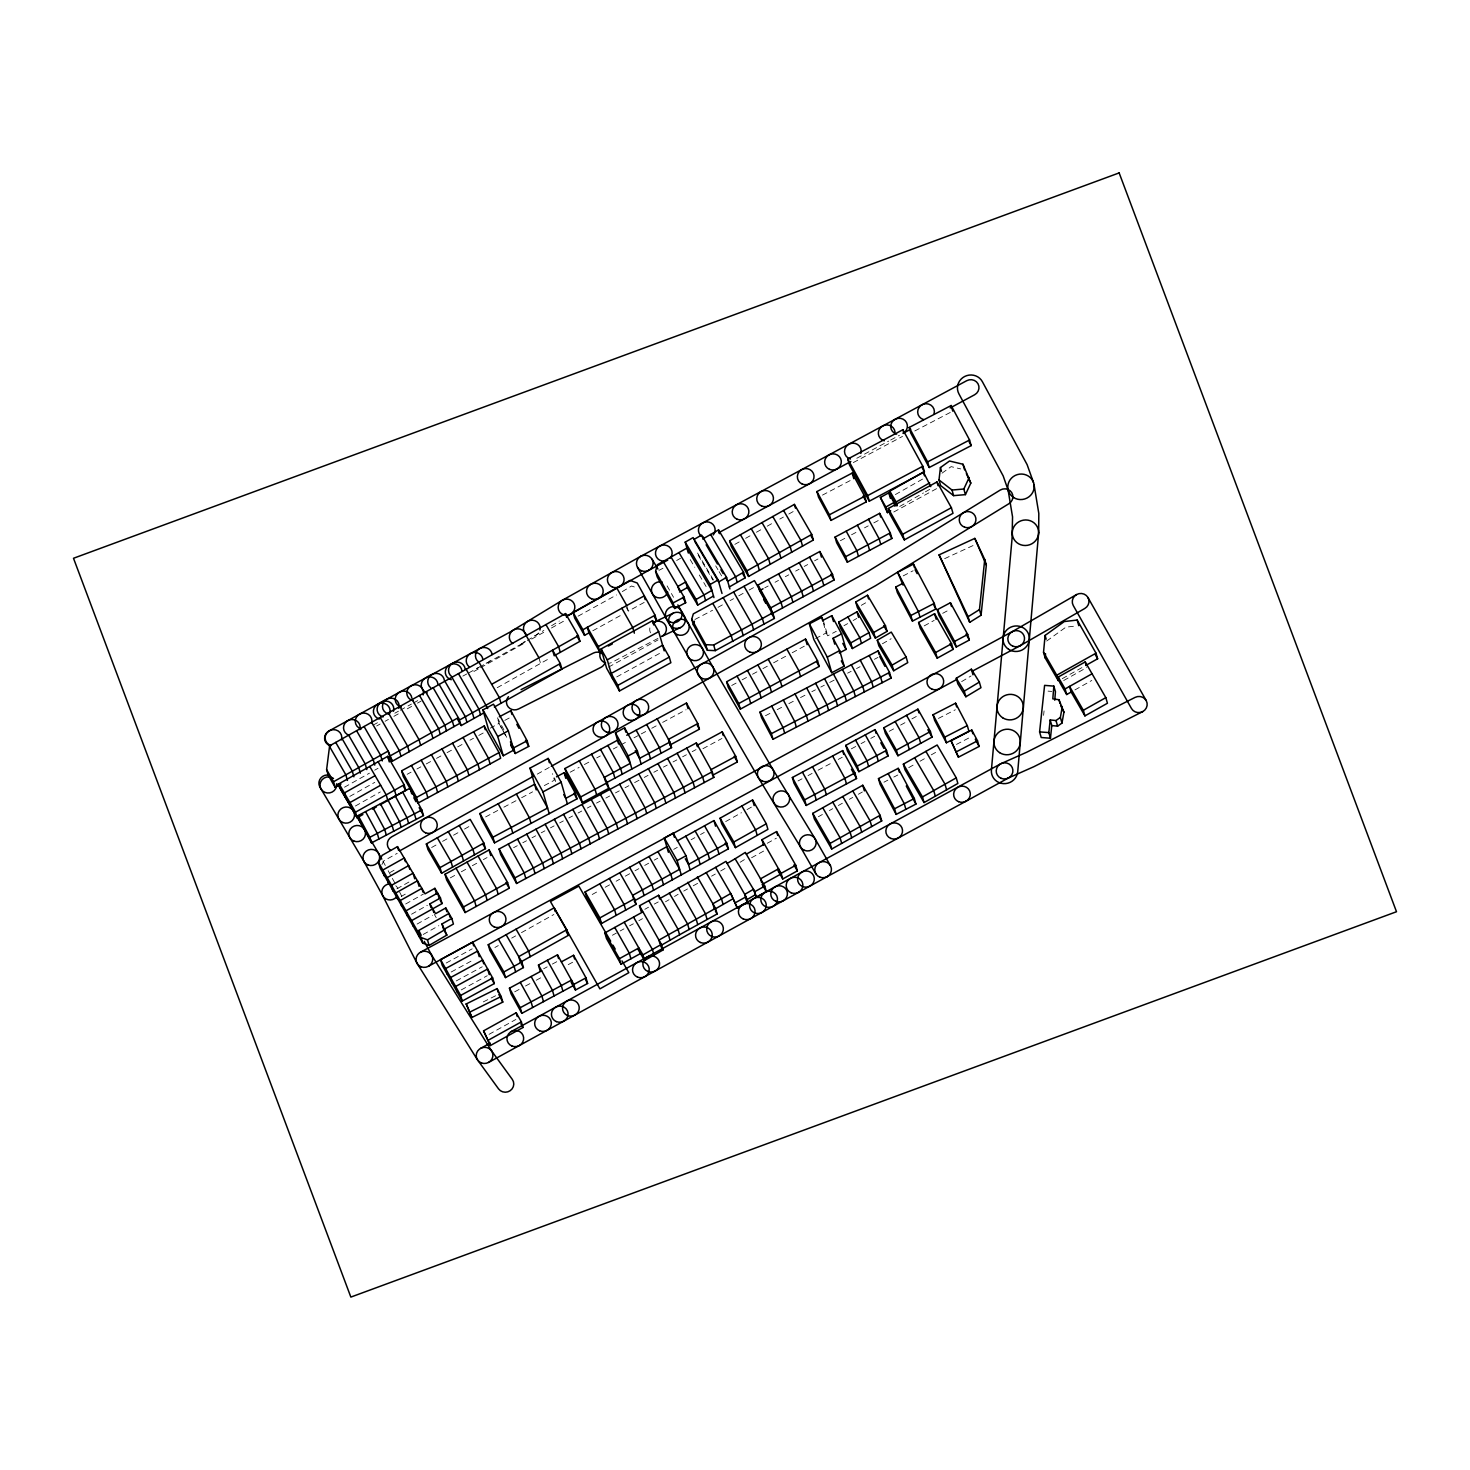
<?xml version="1.0" encoding="UTF-8"?>
<svg xmlns="http://www.w3.org/2000/svg" width="1470" height="1470" viewBox="0 0 1470 1470"><rect width="100%" height="100%" fill="white"/><g stroke="black" fill="none" stroke-linecap="round" stroke-linejoin="round"><path stroke-width="0.75" stroke-dasharray="5 3.75" d="M1043.59 715.339L1044.068 710.91M381.943 864.525L383.725 860.961L397.194 853.335M1046.695 641.03L1065.879 627.175L1074.478 626.165M942.031 473.156L951.127 466.633L960.737 468.93M740.127 862.265L745.235 859.086M522.015 643.695L482.233 665.561M521.997 643.713L525.543 641.563M527.307 640.479L543.863 630.428M551.562 625.724L559.28 621.038M674.509 896.479L678.129 894.274M622.288 591.601L631.604 585.997L635.224 587.302M961.637 681.621L971.082 675.943M665.487 901.79L669.07 899.713M720.667 870.993L725.849 867.98M882.367 643.805L891.132 638.733M676.659 560.493L680.61 558.232M861.291 605.328L867.153 601.965M638.844 920.734L642.482 918.658M895.377 494.563L923.05 478.816M899.713 506.452L923.417 492.964M925.383 491.844L931.318 488.463M374.685 770.188L378.029 768.295M853.133 620.524L856.771 618.466M920 761.239L925.622 758.042M931.263 754.863L936.904 751.666M908.736 767.616L914.377 764.418M417.48 703.119L421.118 701.08M473.873 671.496L478.871 668.685M745.639 538.314L751.023 535.282M779.798 519.094L783.381 517.072M344.494 787.203L369.448 773.165M355.391 806.019L380.326 791.944M711.572 876.157L715.32 874.044M734.835 544.378L740.237 541.346M756.425 532.25L761.827 529.218M767.211 526.187L774.396 522.144M788.784 514.041L794.186 511.009M349.805 796.409L374.776 782.352M431.629 847.51L437.104 844.423M453.532 835.217L459.007 832.13M390.101 872.482L394.052 870.258M843.982 625.669L847.639 623.629M396.9 888.799L410.755 881.008M401.273 896.406L405.242 894.183M405.665 903.995L423.507 893.98M411.563 914.211L427.366 905.318M417.094 924.06L432.419 915.442M423.213 934.461L438.832 925.677M725.665 821.583L741.468 812.708M747.036 809.584L752.383 806.571M644.816 909.305L648.527 907.211M1062.295 678.644L1083.886 666.516M818.367 816.732L822.373 814.49M829.374 810.558L832.718 808.684M838.378 805.505L842.365 803.245M849.366 799.312L852.71 797.438M858.37 794.259L862.375 791.999M1063.71 680.5L1086.808 667.527M1074.919 689.926L1091.806 680.445M393.887 716.349L399.601 713.152M480.525 667.747L525.819 642.353M531.736 639.046L545.554 631.31M551.452 628.002L565.197 620.303M376.669 725.978L380.105 724.048M385.122 721.255L388.411 719.418M497.209 687.703L550.313 657.935M442.58 841.354L448.056 838.286M464.502 829.062L469.977 825.993M494.912 947.488L498.293 945.596M511.707 938.099L515.658 935.894M521.464 932.641L553.859 914.505M407.263 708.834L412.188 706.096M537.248 774.139L549.284 767.413M700.51 834.537L704.259 832.443M683.734 891.077L687.501 888.964M718.003 607.33L723.185 604.446M738.749 595.809L743.949 592.924M592.208 894.495L599.558 890.416M644.705 865.426L648.674 863.221M489.032 1034.347L515.878 1019.463M730.112 600.605L733.567 598.694M749.13 590.058L756.039 586.218M450.298 877.866L455.81 874.815M472.329 865.701L477.842 862.651M605.199 887.274L610.932 884.113M616.15 881.228L619.623 879.299M625.301 876.157L631.218 872.886M635.022 870.773L638.825 868.678M654.205 860.152L657.751 858.204M673.719 849.348L677.266 847.381M691.102 839.756L694.869 837.661M767.248 843.265L776.38 838.212M693.234 885.785L699.003 882.606M751.574 857.745L766.091 849.715M620.156 930.969L623.942 928.875M394.824 713.207L398.462 711.204M400.299 710.194L411.435 704.075M578.096 616.169L616.573 594.946M592.796 630.777L621.516 614.938M626.165 607.312L628.351 611.153L645.734 601.561M461.323 871.784L466.817 868.733M483.354 859.619L487.048 857.58M924.207 625.889L934.185 620.395M612.42 935.251L616.371 933.064M373.068 725.151L378.507 722.174M413.364 703.009L419.171 699.83M608.58 667.086L658.045 639.928M616.738 676.917L662.235 651.963M889.203 731.307L894.881 728.201M900.559 725.096L906.237 721.99M451.216 972.001L473.23 959.984M461.249 989.916L487.25 975.712M462.829 676.108L466.762 673.977M468.728 672.892L478.558 667.564M478.779 735.423L484.053 732.556M447.082 752.622L452.374 749.737M893.778 512.001L936.647 488.628M446.182 963.034L472.201 948.83M911.914 718.885L917.592 715.78M456.233 980.949L482.252 966.764M407.172 774.286L411.067 772.173M426.208 763.959L431.298 761.184M436.517 758.355L441.808 755.488M416.929 768.994L420.843 766.862M457.648 746.889L462.921 744.022M469.959 740.2L473.487 738.289M764.749 587.853L768.185 585.997M775.058 582.267L778.475 580.411M785.347 576.681L788.784 574.825M795.656 571.095L799.092 569.239M804.237 566.428L807.673 564.572M814.545 560.842L817.981 558.986M742.111 679.857L747.311 677.045M762.912 668.611L768.112 665.781M890.636 440.044L899.475 435.285M490.19 728.183L499.01 723.424L497.172 717.011M613.339 748.965L617.216 746.87M620.983 744.831L628.351 740.843M596.728 757.914L600.311 755.966M651.761 728.256L657.016 725.427M662.658 722.376L686.104 709.734M731.711 685.479L736.911 682.668M752.511 674.234L757.712 671.422M773.569 662.823L786.634 655.767M792.22 652.735L805.248 645.679M541.217 832.828L544.911 830.844M578.077 813.02L581.753 811.036M625.044 787.755L628.884 785.697M870.791 738.381L874.687 736.286M552.352 964.081L557.424 961.362M514.665 991.846L520.086 988.924M536.238 980.233L541.511 977.385M856.789 458.272L888.652 441.11M570.176 772.209L579.125 767.395M584.399 764.547L591.381 760.78M633.993 737.811L637.759 735.79M641.269 733.897L646.524 731.086M532.03 837.79L535.705 835.805M513.6 847.694L517.275 845.709M550.442 827.867L554.116 825.883M587.283 808.059L590.958 806.074M605.861 798.081L609.683 796.005M634.636 782.591L640.387 779.504M644.227 777.428L648.068 775.37M663.411 767.12L667.251 765.062M682.595 756.811L686.416 754.753M692.186 751.648L696.027 749.59M702.936 748.689L721.917 738.473M851.332 748.855L857.175 745.713M861.071 743.618L864.948 741.541M808.059 775.59L812.083 773.422M654.315 904.068L658.248 901.955M543.643 968.785L547.189 966.874M629.583 925.824L633.331 923.803M525.507 986.002L530.927 983.099M568.21 964.651L573.41 961.839M559.647 822.924L563.341 820.94M596.489 803.116L600.183 801.132M615.452 792.918L619.293 790.86M653.819 772.283L657.66 770.225M673.003 761.974L676.825 759.916M522.805 842.751L526.499 840.766M568.872 817.981L572.547 815.997M818.11 770.188L832.204 762.654M864.525 527.84L868.237 525.874M873.805 522.897L879.372 519.939M851.534 534.786L858.958 530.817M485.614 816.934L497.76 810.448M521.648 797.695L532.599 791.852M503.842 807.195L515.988 800.727M544.323 785.586L554.411 780.202L552.536 773.679M797.989 780.956L802.014 778.824M838.249 759.42L842.255 757.27M853.317 462.572L902.525 436.388M840.381 540.721L845.948 537.763M942.674 613.321L950.153 609.352M815.593 638.531L826.195 632.945L823.384 623.188M504.78 720.374L512.479 716.313M826.195 632.945L827.72 635.812L836.283 631.291M822.465 495.114L851.865 479.698M914.799 430.967L950.778 412.188M694.924 619.476L712.582 610.27M883.948 782.205L887.843 780.166M658.946 570.36L662.915 568.302M657.935 638.421L611.998 662.308A8.379 8.067 -16 0 1 608.874 663.246M777.171 709.661L782.995 706.647M788.839 703.615L794.682 700.584M800.507 697.57L806.332 694.538M820.793 687.06L824.358 685.204M847.584 673.168L851.148 671.331M956.437 744.426L971.505 736.617M893.797 777.079L897.821 774.984M903.205 575.872L913.109 570.764M765.484 715.706L771.327 712.693M811.844 691.69L815.427 689.834M829.723 682.429L835.089 679.654M856.514 668.556L860.079 666.7M874.374 659.295L877.939 657.439M938.411 718.426L955.335 709.771M483.299 1001.897L496.805 995.172M944.64 558.655L974.445 544.911M1048.055 691.12L1051.748 691.433M715.688 565.858L717.948 569.717M719.087 571.628L722.505 577.398M697.57 553.069L713.464 580.007M698.14 555.09L712.913 580.099M690.22 559.611L694.777 567.31M699.316 575.009L706.114 586.567M434.33 914.377L436.222 917.666M667.104 585.887L673.554 597.298M503.236 731.031L499.01 723.424L505.515 735.459M504.302 732.924L507.481 738.638M382.898 861.071L387.088 868.752M388.154 870.681L391.296 876.451M392.343 878.38L395.503 884.15M497.411 717.801L503.898 729.837M401.806 896.424L397.727 888.247A8.379 8.067 -16 0 0 395.779 885.767M823.237 620.211L827.72 635.812M626.734 605.53L628.351 611.153M538.939 657.788L540.537 663.411M554.576 777.832L555.642 781.581M650.512 632.817A8.379 8.067 -16 0 1 650.218 626.643M524.422 641.508A8.379 8.067 -16 0 1 518.928 644.852M490.263 660.489A8.379 8.067 -16 0 1 484.622 663.558M538.553 632.927A8.379 8.067 -16 0 1 533.077 636.253M481.058 665.506A8.379 8.067 -16 0 1 475.435 668.556"/><path stroke-width="1.5" d="M1038.647 532.71A13.23 12.734 -16 0 0 1019.059 521.685A13.23 12.734 -16 0 0 1018.636 543.808A13.23 12.734 -16 0 0 1038.647 532.71L1038.812 513.471L1034.016 484.512M1038.647 532.893L1017.718 771.732A13.23 12.734 -16 0 1 1003.404 783.62A13.23 12.734 -16 0 1 991.405 770.041L1012.04 538.718L1012.554 516.907L1007.942 489.069M1051.785 725.555L1050.444 738.234L1041.201 737.499L1039.602 731.895L1044.6 685.369L1053.825 686.122L1052.814 698.838L1058.97 699.738L1063.931 712.16L1061.983 723.056L1057.61 726.162L1051.785 725.555L1050.186 719.951L1055.993 720.539L1060.366 717.433L1062.314 706.555M1054.762 700.216L1055.442 691.727L1053.825 686.122M1043.535 652.294L1056.765 675.226L1058.382 680.849L1045.152 657.899L1043.535 652.294L1045.096 635.426L1064.28 621.553L1077.161 620.046L1096.014 653.176L1097.631 658.78L1085.852 665.414M1045.152 657.899L1045.537 653.691M981.06 615.25L979.461 609.627L984.735 559.519L974.812 538.387L939.073 554.87L969.704 622.324L981.06 615.25L986.333 565.123L984.735 559.519M1050.444 738.234L1048.827 732.611L1050.186 719.951M938.999 479.937L940.433 467.552L949.51 461.01L962.979 464.244L970.806 483.115L965.422 494.637L953.626 495.647L940.616 485.559L938.999 479.937L952.027 490.043L953.626 495.647M340.966 784.043L335.16 787.314L328.233 775.26L326.616 769.655L329.611 745.841L565.546 613.578L578.316 635.701L579.933 641.324L554.208 655.749L552.591 650.144L578.316 635.701M663.282 561.65L684.083 597.114L685.682 602.718L674.73 608.506L657.2 576.883L655.602 571.279L657.329 564.756L686.913 548.071L711.884 590.407L696.1 599.466L697.717 605.07L713.501 596.011M691.727 619.201L693.325 613.872L754.441 580.613L772.779 612.825L774.396 618.429L715.284 650.64L707.382 650.291L693.344 624.805L691.727 619.201L705.765 644.687L707.382 650.291M693.344 624.805L694.41 621.259M965.422 494.637L963.824 489.014L969.189 477.511M413.272 926.21L380.142 868.09L378.543 862.486L382.127 855.338L397.506 846.628L425.05 893.833L434.881 888.321L440.449 897.949L442.066 903.572L411.655 920.587L413.272 926.21L422.79 943.17L429.093 945.43L446.843 935.104L442.011 923.932L451.823 918.419L445.777 907.964L435.561 913.697L429.901 903.885L440.449 897.949M969.704 622.324L968.105 616.702L979.461 609.627M735.11 858.774L745.327 852.416L764.749 886.098L766.348 891.702L756.315 897.325L753.467 889.295L735.11 858.774L727.154 863.423L746.099 896.774L747.697 902.378L737.389 908.092L730.737 893.521L715.596 867.392L660.306 898.262L677.964 929.15L679.581 934.755L660.544 945.688L663.007 949.969L644.577 960.48L638.182 949.62M562.165 600.366L509.906 632.155L452.907 663.117A17.824 17.125 -16 0 0 447.137 666.976A8.379 8.067 -16 0 0 451.272 679.728M566.997 616.353L570.856 614.001M645.201 599.687L644.117 595.938L587.338 627.286L588.955 632.89L584.527 635.371L574.696 618.043L573.098 612.439L630.005 580.393L637.227 583.002L655.05 615.213L656.667 620.836L652.937 622.894M956.253 678.276L971.358 669.199L979.351 682.098L980.968 687.703L965.882 696.762L957.87 683.881L956.253 678.276L964.265 691.157L965.882 696.762M964.265 691.157L979.351 682.098M679.581 934.755L717.121 913.972L715.522 908.35L697.405 876.984M818.882 862.761L802.161 871.949M827.316 876.561L809.75 886.189M378.543 862.486L421.173 937.566L427.476 939.826L445.226 929.499M747.697 902.378L746.356 899.989L755.084 894.899M715.596 867.392L725.978 861.365L727.154 863.423M702.715 539.012L718.554 529.917L743.544 572.253L745.143 577.857L729.322 586.934M877.259 640.222L891.279 632.1L906.126 657.016L907.743 662.639L893.687 670.743L878.858 645.826L877.259 640.222L892.088 665.138L893.687 670.743M892.088 665.138L906.126 657.016M1012.003 631.788L1076.463 594.615A8.379 8.067 -16 0 1 1087.91 597.426A8.379 8.067 -16 0 1 1084.786 608.47L1020.345 645.624M679.526 592.024L687.335 587.559L685.718 581.936L671.092 557.148M693.693 539.6L701.594 535.08L726.584 577.379L718.701 581.918L694.832 541.53M737.389 908.092L730.737 893.521L712.858 903.738L714.457 909.36L732.336 899.144M688.346 553.051L685.204 542.136L693.123 537.597L718.113 579.915L722.009 593.476M713.942 597.592L710.194 584.472L718.113 579.915M743.544 572.253L727.724 581.33L725.445 577.471M855.76 601.965L867.502 595.24L885.473 625.761L887.071 631.365L875.348 638.09L857.378 607.569L855.76 601.965L873.731 632.467L875.348 638.09M873.731 632.467L885.473 625.761M660.306 898.262L658.615 895.285L639.487 905.777L661.39 944.365L642.978 954.857L644.577 960.48M387.97 757.712L389.789 756.664L388.172 751.06L371.616 722.303M624.236 922.223L638.825 947.966L640.424 953.571L621.038 964.246L606.485 938.521L604.887 932.899L642.684 912.006M896.682 505.772L891.426 496.805L889.809 491.2L923.417 472.072L930.767 486.607M897.196 505.698L896.13 501.968L929.701 482.858M362.869 814.545L357.1 817.798L340.654 789.372L339.055 783.749L387.694 756.352L404.14 784.759L405.757 790.364L380.142 804.807M847.859 616.977L856.992 611.814L869.027 632.633L870.644 638.256L852.38 648.527L840.325 627.727L838.727 622.122L847.859 616.977L859.876 637.778L861.493 643.382M903.37 764.124L937.162 744.996L956.253 777.85L957.87 783.455L924.079 802.565L904.987 769.747L903.37 764.124L922.48 796.942L924.079 802.565M922.48 796.942L956.253 777.85M740.421 534.731L794.37 504.394L811.734 534.418L813.351 540.023L748.579 576.442L731.251 546.399L729.634 540.795L740.421 534.731L757.767 564.756L759.365 570.36M335.16 787.314L333.561 781.709L388.172 751.06L392.38 761.166L459.908 723.295L458.309 717.672L439.162 684.432M390.781 755.543L458.309 717.672L461.231 725.555L484.383 712.582M748.579 576.442L746.962 570.819L811.734 534.418M387.823 800.47L386.206 794.866L380.638 785.256L349.933 802.583L351.55 808.188M357.1 817.798L355.501 812.193L404.14 784.759M372.461 809.143L376.302 806.975M852.38 648.527L850.762 642.904L869.027 632.633M831.708 849.017L830.109 843.412L880.089 815.299L862.761 785.256L812.763 813.369L814.362 818.974L831.708 849.017L881.706 820.921L880.089 815.299M562.422 600.219L640.699 556.34M570.599 614.166L648.858 570.287M494.343 707.015L561.908 669.144L560.309 663.521L552.591 650.144L491.66 684.303L478.926 662.143M380.638 785.256L375.089 775.664L344.366 792.955L345.964 798.559M426.355 843.945L470.198 819.36L483.85 843.045L485.467 848.649L441.625 873.235L427.972 849.568L426.355 843.945L440.026 867.631L441.625 873.235M440.026 867.631L483.85 843.045M720.098 818.184L752.567 799.956L766.311 823.77L767.91 829.374L735.441 847.62L721.715 823.788L720.098 818.184L733.842 841.998L735.441 847.62M733.842 841.998L766.311 823.77M1056.765 675.226L1096.014 653.176M1071.152 692.039L1066.705 694.538L1059.852 682.668L1058.235 677.045L1085.209 661.904L1105.826 697.644L1107.443 703.248L1084.934 715.89L1071.152 692.039L1069.554 686.416L1092.063 673.774M1066.705 694.538L1065.088 688.934L1069.554 686.416L1083.335 710.286L1084.934 715.89M1083.335 710.286L1105.826 697.644M584.527 635.371L582.928 629.766L587.338 627.286L598.29 646.579L599.907 652.184L588.955 632.89M459.614 719.951L560.309 663.521M887.457 512.644L885.84 507.04L893.889 502.519L888.817 492.781L880.383 497.466L887.457 512.644L890.673 510.843M506.121 934.718L521.813 961.968L523.412 967.572L505.515 977.587L489.841 950.318L488.242 944.714L554.172 907.817L566.758 929.738L568.375 935.361L520.343 962.225L518.726 956.602L566.758 929.738M521.813 961.968L503.898 971.964L505.515 977.587M756.315 897.325L754.716 891.72L764.749 886.098M399.748 850.836L533.224 776.362M551.287 766.293L875.477 585.758L1008.935 503.695A8.379 8.067 -16 0 0 1011.672 492.524A8.379 8.067 -16 0 0 1000.17 490.098L867.19 571.885L391.626 836.871A8.379 8.067 -16 0 0 390.487 850.285M677.339 840.84L713.942 820.591L726.786 843.192L728.403 848.815L634.213 900.963L636.142 904.326L601.487 923.528L586.714 897.545L585.097 891.922L666.792 846.683L679.636 869.284L632.614 895.359L633.68 899.089M619.752 872.721L634.525 898.721L599.889 917.905L601.487 923.528M483.575 1030.856L516.191 1012.775L521.372 1021.87L522.971 1027.493L490.355 1045.556L483.575 1030.856L490.355 1045.556M598.29 646.579L655.05 615.213M772.779 612.825L713.685 645.018L705.765 644.687M445.024 874.283L489.106 849.954L507.609 882.606L509.226 888.211L465.126 912.558L446.623 879.887L445.024 874.283L463.528 906.953L465.126 912.558M507.609 882.606L463.528 906.953M668.391 852.288L664.293 838.029L673.187 833.122L686.031 855.724L690.128 870.001M726.786 843.192L688.511 864.397L685.296 858.737M763.591 845.287L761.974 839.682L776.601 831.597L795.766 865.26L797.365 870.883L782.738 878.968L777.997 870.626M746.319 854.143L764.492 844.092L781.121 873.345L782.738 878.968M621.038 964.246L619.44 958.642L638.825 947.966L642.978 954.857M781.121 873.345L795.766 865.26M735.79 902.488L746.099 896.774M488.757 1039.952L521.372 1021.87M399.528 692.186L386.775 699.205A23.943 23.024 -16 0 0 378.948 704.185A8.379 8.067 -16 0 0 383.1 716.937M918.603 622.471L934.571 613.688L951.568 643.75L953.185 649.354L937.217 658.156L920.202 628.094L918.603 622.471L935.6 652.551L937.217 658.156M935.6 652.551L951.568 643.75M681.253 874.889L677.155 860.63L686.031 855.724M399.546 692.168L425.583 677.964A8.379 8.067 -16 0 1 437.876 683.973M619.458 690.974L617.859 685.351L611.171 673.48L662.602 645.256L669.273 657.108L670.871 662.713L619.458 690.974L606.596 668.17L601.083 648.932L652.533 620.689L658.689 631.622L664.201 650.879M612.769 679.085L607.257 659.846L658.689 631.622M617.859 685.351L669.273 657.108M490.318 1043.038L480.561 1048.386M511.284 1031.536L775.094 886.814M775.076 886.814L801.94 872.059M1000.555 763.885L819.121 862.633M809.97 886.079L488.573 1062.424M965.992 801.242L1008.567 777.906M904.326 539.894L902.727 534.271L951.384 507.701L936.978 481.958L888.284 508.51L889.883 514.133L904.326 539.894L953.001 513.324L951.384 507.701M883.801 727.76L917.886 709.146L930.418 731.509L932.035 737.131L897.968 755.745L885.399 733.383L883.801 727.76L896.351 750.141L897.968 755.745M930.418 731.509L896.351 750.141M441.955 748.928L484.2 725.978L499.047 752.603L500.645 758.226L418.105 803.043L403.258 776.399L401.659 770.794L441.955 748.928L456.784 775.554L458.383 781.158M418.105 803.043L416.488 797.438L499.047 752.603M772.32 613.505L770.703 607.882L832.516 574.329L819.819 551.507L757.987 585.042L759.604 590.664L772.32 613.505L834.115 579.952L832.516 574.329M420.402 952.266L1012.26 631.641M440.577 959.598L472.605 942.123L492.671 977.991L494.287 983.595L462.241 1001.07L442.194 965.202L440.577 959.598L460.643 995.447L462.241 1001.07M428.358 966.323L957.043 679.305M460.643 995.447L492.671 977.991M827.077 876.69L965.955 801.26M759.604 590.664L763.04 588.79M503.273 755.764L497.76 736.525L508.308 730.811L493.497 704.185L482.913 709.9L488.426 729.138L503.273 755.764L513.82 750.049L508.308 730.811M737.04 676.126L805.505 639.064L817.577 660.838L819.194 666.443L740.347 709.128L728.256 687.354L726.639 681.749L737.04 676.126L749.13 697.901L750.729 703.505M817.577 660.838L738.73 703.524L740.347 709.128M605.364 781.121L604.299 777.391L630.299 763.353L617.547 740.218L564.976 768.516L566.593 774.139L582.304 802.583L608.856 788.287L605.897 782.995L671.551 747.624L669.934 742.019L657.145 718.867L626.734 735.239M829.006 454.892L640.828 556.266M910.72 429.222L903.021 433.374A8.379 8.067 -16 0 0 905.153 420.677A8.379 8.067 -16 0 0 891.959 422.221A8.379 8.067 -16 0 0 896.645 434.109M618.613 743.949L615.415 732.795L624.603 727.815L637.392 750.968L641.14 763.996M657.145 718.867L686.453 703.064L697.791 723.589L699.389 729.193L670.081 744.978L671.551 747.624M535.925 829.209L696.339 742.938L712.233 771.768L713.85 777.391L516.595 883.47L500.7 854.621L499.102 848.999L535.925 829.209L551.82 858.039L553.437 863.643M865.279 734.871L875.017 729.634L886.483 750.361L888.082 755.966L858.884 771.676L847.437 750.949L845.82 745.345L865.279 734.871L876.745 755.617L878.343 761.221M886.483 750.361L857.286 766.072L858.884 771.676M540.078 970.696L538.479 965.073L557.497 954.838L573.833 984.404L575.45 990.008L587.614 983.467L585.997 977.844L573.539 955.298L561.375 961.839M521.85 1013.326L520.233 1007.703L571.481 980.104L573.079 985.727L521.85 1013.326L511.064 993.812L509.447 988.189L541.658 970.825M829.006 454.892L966.69 380.712A8.379 8.067 -16 0 1 978.009 383.78A8.379 8.067 -16 0 1 974.592 394.787L950.19 407.943M648.711 570.36L667.747 560.125M718.665 532.746L850.836 461.488M631.898 768.975L628.168 755.929L637.392 750.968M697.791 723.589L668.482 739.355L670.081 744.978M669.934 742.019L639.524 758.391L635.26 750.674M582.304 802.583L580.687 796.961L607.257 782.683L591.528 754.239M697.533 745.125L722.211 731.839L735.735 756.352L737.334 761.956L712.638 775.241L713.85 777.391M735.735 756.352L711.039 769.618L712.638 775.241M516.595 883.47L514.978 877.866L712.233 771.768M802.418 772.136L842.659 750.6L854.934 772.944L856.532 778.549L806.24 805.45L793.965 783.106L792.367 777.501L802.418 772.136L814.692 794.48L816.291 800.084M854.934 772.944L804.623 799.845L806.24 805.45M573.833 984.404L585.997 977.844M847.345 562.238L845.728 556.634L890.287 532.875L879.63 513.342L835.052 537.083L836.65 542.706L847.345 562.238L891.904 538.479L890.287 532.875M494.563 842.843L492.946 837.22L547.612 808.041L534.639 784.282L479.955 813.48L481.572 819.084L494.563 842.843L576.993 798.853L575.376 793.23L564.168 772.705L556.487 776.803M536.238 789.904L529.99 768.13L548.163 758.428L561.154 782.205L567.402 803.961M549.21 813.663L542.963 791.889L561.154 782.205M575.376 793.23L565.785 798.357L563.745 794.627M1020.088 645.771L972.846 670.89M847.767 459.044L902.892 429.718L922.811 466.266L924.428 471.87L869.266 501.196L849.366 464.667L847.767 459.044L867.667 495.592L869.266 501.196M867.667 495.592L922.811 466.266M937.309 609.701L950.41 602.737L967.719 634.452L969.318 640.056L956.235 647.02L938.926 615.324L937.309 609.701L954.618 641.398L956.235 647.02M954.618 641.398L967.719 634.452M674.73 608.506L673.113 602.902L684.083 597.114M841.593 633.827L833.067 638.311L839.682 650.585L844.166 666.186L831.763 672.727L813.829 639.468L809.364 623.868L821.712 617.345L823.237 620.211L831.799 615.691L841.593 633.827L846.058 649.428L839.241 653.011M499.322 716.79L510.862 710.69L527.142 740.77L528.759 746.374L515.253 753.504L510.917 745.474M402.688 792.091L410.112 788.177L421.835 809.97L423.452 815.574L371.487 842.916L359.746 821.142L358.147 815.538L402.688 792.091L414.43 813.865L416.047 819.47M515.253 753.504L513.636 747.899L527.142 740.77M371.487 842.916L369.87 837.294L421.835 809.97M831.763 672.727L827.298 657.127L839.682 650.585M715.522 908.35L658.946 940.083L660.012 943.813M816.934 491.568L852.214 473.064L864.672 496.272L866.289 501.876L831.009 520.398L818.533 497.172L816.934 491.568L829.392 514.776L831.009 520.398M829.392 514.776L864.672 496.272M909.195 427.439L951.163 405.518L969.575 440.008L971.174 445.612L929.205 467.515L910.794 433.062L909.195 427.439L927.607 461.892L929.205 467.515M878.472 778.604L898.225 768.332L914.322 798.486L915.92 804.09L896.167 814.398L880.071 784.227L878.472 778.604L894.55 808.776L896.167 814.398M927.607 461.892L969.575 440.008M608.304 646.028L612.31 643.952M837.551 705.82L891.132 678.056L889.515 672.451L878.123 650.898L759.99 712.105L761.607 717.709L773.018 739.263L837.551 705.82L835.952 700.216L824.541 678.662M894.55 808.776L914.322 798.486M895.781 587.008L903.352 583.075L918.419 611.575L920.018 617.179L912.447 621.112L897.38 592.63L895.781 587.008L910.849 615.507L912.447 621.112M910.849 615.507L934.258 603.398L913.495 564.112L897.637 572.308L903.058 585.097M773.018 739.263L771.401 733.64L889.515 672.451M951.072 740.751L971.78 730.02L977.513 740.825L979.112 746.448L958.422 757.179L951.072 740.751L958.422 757.179M956.805 751.574L977.513 740.825M920.018 617.179L935.875 609.003L934.258 603.398M933.046 714.751L955.592 703.193L967.315 725.629L968.914 731.233L946.386 742.773L934.644 720.355L933.046 714.751L944.769 737.15L946.386 742.773M944.769 737.15L967.315 725.629M521.06 689.614L593.384 653.066A8.379 8.067 -16 0 1 602.608 654.003M1001.217 763.555L1026.63 752.272L1135.097 697.386A8.379 8.067 -16 0 1 1146.269 700.675A8.379 8.067 -16 0 1 1142.741 711.59L1033.943 766.66L1007.905 778.218M466.247 1003.955L497.117 988.612L501.16 996.513L502.777 1002.117L471.888 1017.479L466.247 1003.955L471.888 1017.479M470.271 1011.874L501.16 996.513M654.536 621.994L673.389 613.082M661.629 636.492L680.463 627.58M952.027 490.043L963.824 489.014M1039.602 731.895L1048.827 732.611M491.439 1050.664L512.295 1079.384A8.379 8.067 -16 0 1 510.182 1090.685A8.379 8.067 -16 0 1 498.55 1088.866L477.695 1060.146M431.537 954.967L491.733 1051.123M417.223 963.622L477.382 1059.705M772.908 769.416L815.023 838.672M758.502 777.906L800.525 847.032M652.037 559.151L657.935 569.037M637.521 567.475L666.351 618.576A25.78 24.788 -16 0 0 671.643 626.698A8.379 8.067 -16 0 0 684.946 622.49A8.379 8.067 -16 0 0 676.071 612.31A8.379 8.067 -16 0 0 669.585 624.327L758.41 777.722M669.254 893.062L687.574 923.895L689.173 929.518M431.647 955.169L424.26 941.388M710.616 534.455L735.625 576.791L737.242 582.396M706.133 544.782L717.489 564.021M720.906 569.79L723.166 573.631M696.1 599.466L685.718 581.936L677.909 586.42L678.993 590.168M687.335 587.559L697.717 605.07M378.58 853.335L337.677 784.282M364.009 861.585L321.066 789.041A14.075 13.524 -16 0 1 318.953 784.208A8.379 8.067 -16 0 1 329.482 775.223M417.112 963.438L382.641 895.524A8.379 8.067 -16 0 1 389.734 883.819M883.709 625.65L887.071 631.365M742.883 574.017L745.143 577.857M685.204 542.136L710.194 584.472M678.993 552.61L704.001 594.946L705.6 600.55M889.809 491.2L896.13 501.968M712.821 666.902L773.018 769.582M706.225 872.647L721.513 898.832L723.13 904.454M925.898 751.372L945.008 784.19L946.606 789.813M633.588 917.188L652.423 949.491L654.04 955.114M914.634 757.748L933.726 790.584L935.343 796.189M461.231 725.555L457.666 719.381M378.084 761.754L394.548 790.162L396.165 795.784M369.76 766.458L375.089 775.664M811.183 536.274L813.351 540.023M783.583 510.457L800.948 540.482L802.546 546.087M838.727 622.122L850.762 642.904M772.779 516.521L790.143 546.546L791.742 552.169M762.011 522.585L779.339 552.61L780.956 558.214M852.765 790.897L870.111 820.921L871.728 826.526M842.751 796.519L860.097 826.526L861.714 832.13M832.773 802.124L850.101 832.149L851.718 837.771M822.759 807.747L840.087 837.771L841.704 843.394M812.763 813.369L830.109 843.412M741.836 805.983L755.598 829.778L757.215 835.383M715.357 910.885L717.121 913.972M491.66 684.303L499.396 697.662L500.994 703.266M610.656 941.204L578.831 886.116L550.46 901.551L599.889 988.869L628.829 972.681L622.012 960.884M612.916 945.136L615.195 949.069M389.789 756.664L392.38 761.166M403.552 786.579L405.757 790.364M440.173 900.283L442.066 903.572M339.055 783.749L355.501 812.193M1058.235 677.045L1065.088 688.934M751.225 528.649L768.553 558.692L770.151 564.296M729.634 540.795L746.962 570.819M879.538 817.155L881.706 820.921M682.595 597.371L685.682 602.718M766.348 891.702L762.158 884.425L780.166 874.429L778.549 868.807L760.541 878.803L761.625 882.551M576.736 635.793L579.933 641.324M545.921 624.585L558.673 646.726L560.272 652.331M559.721 665.322L561.908 669.144M526.187 635.646L538.939 657.788M648.784 900.559L668.482 934.736L670.081 940.359M466.174 669.291L487.709 708.558M458.456 673.628L478.908 709.146L480.525 714.751M451.915 677.284L472.366 712.803L473.983 718.407M444.895 681.235L465.365 716.735L466.982 722.358M433.191 687.795L452.337 721.017L453.954 726.621M425.712 691.984L444.859 725.206L446.457 730.829M419.501 695.457L438.648 728.679L440.247 734.283M412.225 699.555L431.353 732.777L432.97 738.399M483.189 844.699L485.467 848.649M399.895 706.464L419.042 739.686L420.64 745.29M459.228 825.497L472.899 849.201L474.516 854.805M516.043 929.169L528.63 951.072L530.247 956.676M388.447 712.876L407.594 746.099L409.211 751.703M448.276 831.653L461.929 855.338L463.546 860.942M380.215 717.47L399.381 750.692L400.998 756.315M521.372 964.008L523.412 967.572M437.307 837.79L450.978 861.475L452.595 867.079M364.082 726.529L380.638 755.304L382.255 760.909M356.585 730.719L373.178 759.494L374.776 765.098M348.647 735.184L365.221 763.941L366.82 769.563M342.179 738.804L358.753 767.561L360.352 773.183M335.73 742.423L352.304 771.18L353.902 776.803M444.693 931.392L446.843 935.104M329.537 746.521L345.836 774.8L347.435 780.423M326.616 769.655L333.561 781.709M566.281 931.704L568.375 935.361M498.367 939.036L514.059 966.304L515.658 971.927M488.242 944.714L503.898 971.964M815.115 838.837L830.44 865.646M800.433 846.885L815.758 873.676M1095.407 654.885L1097.631 658.78M880.383 497.466L885.84 507.04M763.61 599.484L765.76 603.27M771.162 612.751L774.396 618.429M744.059 586.346L762.415 618.576L764.014 624.18M733.677 592.116L752.052 624.346L753.669 629.95M723.313 597.867L741.67 630.079L743.287 635.701M712.932 603.637L731.288 635.849L732.887 641.471M793.984 864.93L797.365 870.883M725.188 843.155L728.403 848.815M685.718 836.209L698.581 858.811L700.179 864.433M664.293 838.029L677.155 860.63M657.917 851.608L670.779 874.209L672.396 879.813M649.042 856.514L661.904 879.097L663.521 884.72M629.619 867.282L642.463 889.883L644.08 895.506M609.333 878.49L624.107 904.491L625.724 910.114M599.778 883.782L614.57 909.765L616.187 915.387M585.097 891.922L599.889 917.905M520.913 1023.855L522.971 1027.493M684.285 616.334L688.199 623.243M712.876 667.012L688.217 623.262M654.481 616.977L656.667 620.836M761.974 839.682L764.492 844.092M616.941 588.239L626.734 605.53M621.828 608.268L632.761 627.543L634.36 633.166M704.534 825.772L717.378 848.41L718.995 854.015M601.083 648.932L607.257 659.846M573.098 612.439L582.928 629.766M695.145 831.009L707.97 853.611L709.569 859.215M678.332 887.568L696.1 918.86L697.717 924.483M639.119 862.008L651.963 884.609L653.58 890.232M505.956 882.459L509.226 888.211M478.062 856.036L496.584 888.707L498.201 894.33M467.037 862.118L485.578 894.789L487.195 900.393M456.031 868.182L474.553 900.871L476.151 906.475M1087.984 597.555L1146.196 700.529M949.987 643.731L953.185 649.354M614.754 927.46L629.307 953.185L630.906 958.807M604.887 932.899L619.44 958.642M677.835 604.905L681.069 610.62A25.78 24.788 -16 0 1 685.24 619.348M687.795 882.312L705.416 913.66L707.033 919.283M888.284 508.51L902.727 534.271M927.846 729.671L932.035 737.131M906.512 715.339L919.081 737.72L920.679 743.324M895.157 721.549L907.707 743.93L909.305 749.535M491.256 978.212L494.287 983.595M473.634 731.729L488.481 758.336L490.098 763.959M378.672 853.5L381.814 859.123M363.917 861.42L382.77 895.781M830.936 574.237L834.115 579.952M809.511 557.093L822.226 579.933L823.825 585.538M799.202 562.679L811.918 585.519L813.516 591.142M788.894 568.284L801.609 591.105L803.208 596.728M778.586 573.87L791.301 596.691L792.918 602.296M768.295 579.456L780.993 602.277L782.61 607.9M757.987 585.042L770.703 607.882M768.222 659.24L780.331 681.014L781.948 686.619M757.84 664.863L769.931 686.637L771.529 692.26M726.639 681.749L738.73 703.524M510.641 744.334L513.82 750.049M482.913 709.9L497.76 736.525M463.068 737.462L477.915 764.088L479.532 769.692M452.521 743.177L467.35 769.821L468.948 775.425M431.39 754.661L446.219 781.287L447.835 786.891M421.192 760.192L436.02 786.836L437.619 792.459M411.416 765.503L426.245 792.146L427.844 797.751M401.659 770.794L416.488 797.438M816.989 662.492L819.194 666.443M786.891 649.152L798.963 670.926L800.562 676.549M747.44 670.485L759.512 692.278L761.129 697.882M655.602 571.279L673.113 602.902M880.806 742.773L883.929 748.432M886.006 752.199L888.082 755.966M855.558 740.108L867.024 760.854L868.623 766.458M845.82 745.345L857.286 766.072M734.21 756.297L737.334 761.956M697.331 725.463L699.389 729.193M686.729 748.101L702.623 776.932L704.24 782.554M677.137 753.265L693.05 782.095L694.649 787.699M667.564 758.41L683.458 787.258L685.057 792.863M646.671 724.526L659.46 747.66L661.059 753.265M657.954 763.573L673.866 792.404L675.483 798.026M636.161 730.186L648.932 753.32L650.53 758.924M638.77 773.881L654.683 802.712L656.282 808.335M615.415 732.795L628.168 755.929M629.197 779.045L645.091 807.894L646.708 813.498M607.863 745.437L620.634 768.553L622.233 774.157M600.513 749.388L613.302 772.54L614.901 778.144M609.995 789.372L625.908 818.202L627.506 823.806M600.421 794.535L616.316 823.347L617.914 828.97M579.309 760.817L595.019 789.243L596.636 794.866M591.197 799.478L607.092 828.308L608.709 833.913M564.976 768.516L580.687 796.961M581.973 804.421L597.886 833.269L599.503 838.892M572.786 809.4L588.68 838.231L590.297 843.835M563.58 814.343L579.474 843.174L581.073 848.796M554.355 819.286L570.268 848.135L571.867 853.739M545.149 824.247L561.044 853.096L562.661 858.719M517.513 839.113L533.426 867.943L535.025 873.547M585.538 979.7L587.614 983.467M508.308 844.074L524.202 872.886L525.819 878.509M571.058 982.07L575.45 990.008M547.354 960.296L561.32 985.58L562.918 991.184M538.479 965.073L552.463 990.357L554.061 995.962M531.129 976.503L541.897 996.035L543.496 1001.658M520.27 982.346L531.074 1001.878L532.691 1007.483M509.447 988.189L520.233 1007.703M851.424 769.233L856.532 778.549M812.469 766.734L824.743 789.078L826.361 794.7M792.367 777.501L804.623 799.845M648.38 768.718L664.275 797.585L665.873 803.19M619.605 784.208L635.481 813.039L637.098 818.661M526.738 834.17L542.614 862.982L544.231 868.605M499.102 848.999L514.978 877.866M835.052 537.083L845.728 556.634M832.608 755.966L844.882 778.347L846.481 783.951M573.925 793.249L576.993 798.853M516.393 794.039L529.402 817.761L531.019 823.384M498.183 803.741L511.192 827.518L512.791 833.122M479.955 813.48L492.946 837.22M922.315 468.03L924.428 471.87M966.084 634.121L969.318 640.056M889.773 534.584L891.904 538.479M868.494 519.259L879.152 538.828L880.769 544.433M857.359 525.194L867.998 544.745L869.615 550.368M846.205 531.166L856.845 550.68L858.462 556.285M529.99 768.13L542.963 791.889M516.815 724.324L518.983 728.33M525.488 740.365L528.759 746.374M842.806 643.382L846.058 649.428M841.318 660.912L844.166 666.186M809.364 623.868L827.298 657.127M510.402 741.872L513.636 747.899M413.842 797.751L415.973 801.72M419.171 807.655L423.452 815.574M395.265 796.005L406.988 817.761L408.605 823.365M387.841 799.9L399.546 821.675L401.163 827.279M380.418 803.796L392.141 825.589L393.758 831.193M372.994 807.71L384.717 829.484L386.334 835.107M365.571 811.624L377.294 833.38L378.911 839.003M358.147 815.538L369.87 837.294M863.166 496.088L866.289 501.876M969.134 441.79L971.174 445.612M906.273 786.009L915.92 804.09M888.174 773.551L904.27 803.722L905.869 809.327M897.637 572.308L903.352 583.075M975.29 739.226L979.112 746.448M869.174 655.528L880.603 677.064L882.202 682.668M860.262 660.159L871.655 681.694L873.272 687.298M851.314 664.789L862.743 686.325L864.342 691.947M842.402 669.42L853.794 690.937L855.411 696.559M833.472 674.05L844.882 695.567L846.481 701.19M815.611 683.293L827.022 704.828L828.621 710.433M806.662 687.923L818.092 709.459L819.69 715.063M783.345 700.014L794.737 721.549L796.354 727.154M771.658 706.078L783.069 727.595L784.668 733.199M759.99 712.105L771.401 733.64M915.093 569.735L917.17 573.667M933.799 605.089L935.875 609.003M879.74 656.52L884.922 666.314M889.056 674.142L891.132 678.056M795.013 693.969L806.405 715.504L808.022 721.127M498.734 994.216L502.777 1002.117M754.716 891.72L753.467 889.295L744.739 894.366L746.356 899.989M419.152 931.171L421.192 935.269M1060.587 705.361L1063.931 712.16M986.333 565.123L974.812 538.387M939.073 554.87L968.105 616.702M966.36 473.634L970.806 483.115M1033.502 482.509L1027.107 464.612L982.364 381.667A13.23 12.734 -16 0 0 964.596 376.522A13.23 12.734 -16 0 0 958.899 393.831L1003.183 475.931L1008.457 491.09M1077.161 620.046L1078.778 625.669M1085.209 661.904L1086.275 665.653M1045.096 635.426L1046.162 639.156M1058.97 699.738L1060.054 703.487M1060.366 717.433L1061.983 723.056M1055.993 720.539L1057.61 726.162M951.163 405.518L952.762 411.141M962.979 464.244L964.596 469.849M940.433 467.552L941.498 471.282M936.978 481.958L938.044 485.688M923.417 472.072L924.501 475.821M902.892 429.718L903.958 433.466M971.358 669.199L972.975 674.803M950.41 602.737L951.494 606.485M971.78 730.02L972.846 733.769M934.571 613.688L936.188 619.311M955.592 703.193L956.676 706.941M913.495 564.112L914.561 567.861M893.889 502.519L894.954 506.268M888.817 492.781L890.416 498.385M879.63 513.342L880.695 517.072M852.214 473.064L853.813 478.669M917.886 709.146L918.952 712.876M867.502 595.24L868.586 598.97M878.123 650.898L879.189 654.646M856.992 611.814L858.609 617.418M898.225 768.332L899.309 772.062M875.017 729.634L876.102 733.365M819.819 551.507L821.418 557.13M831.799 615.691L833.49 621.534M833.067 638.311L834.739 644.154M794.37 504.394L795.435 508.124M821.712 617.345L822.832 621.24M862.761 785.256L864.378 790.878M842.659 750.6L843.725 754.33M805.505 639.064L807.122 644.687M718.554 529.917L719.62 533.665M726.584 577.379L729.91 588.937M776.601 831.597L777.685 835.346M713.685 645.018L715.284 650.64M752.567 799.956L754.165 805.578M722.211 731.839L723.277 735.57M686.453 703.064L688.052 708.687M696.339 742.938L697.405 746.687M713.942 820.591L715.541 826.195M652.533 620.689L653.746 624.952M673.187 833.122L674.344 837.202M624.603 727.815L625.852 732.17M658.615 895.285L659.681 899.015M661.39 944.365L663.007 949.969M565.546 613.578L566.63 617.326M607.257 782.683L608.856 788.287M639.487 905.777L641.104 911.382M634.525 898.721L636.142 904.326M564.168 772.705L565.766 778.328M548.163 758.428L549.413 762.783M510.862 710.69L511.946 714.438M573.539 955.298L574.623 959.028M554.172 907.817L555.237 911.565M557.497 954.838L558.563 958.569M484.2 725.978L485.265 729.726M489.106 849.954L490.723 855.558M516.191 1012.775L517.256 1016.523M497.117 988.612L498.201 992.342M489.253 974.61L487.636 969.006L455.626 986.48L457.243 992.103M483.704 963.805L482.638 960.057L450.61 977.532L452.227 983.136M479.22 956.713L477.621 951.09L445.612 968.565L447.229 974.169M472.605 942.123L473.671 945.871M451.823 918.419L453.421 924.042L443.628 929.536L442.011 923.932M450.022 917.207L448.956 913.458L417.682 931.043L419.299 936.666M445.777 907.964L446.843 911.712M410.112 788.177L411.71 793.8M439.218 898.648L437.601 893.043L406.014 910.812L407.613 916.435M434.881 888.321L436.48 893.925M432.713 908.754L433.779 912.502M387.694 756.352L389.293 761.956M429.901 903.885L430.967 907.615M422.956 892.106L421.89 888.376L400.097 900.614L401.696 906.237M419.097 886.392L417.48 880.787L395.706 893.007L397.323 898.629M414.705 878.784L413.107 873.18L391.332 885.399L392.931 891.022M409.762 869.303L408.697 865.573L386.922 877.811L388.521 883.433M405.408 861.714L404.323 857.984L382.549 870.203L384.166 875.826M427.476 939.826L429.093 945.43M397.506 846.628L398.59 850.377M421.173 937.566L422.79 943.17M1142.741 711.59A8.379 8.067 -16 0 1 1131.496 708.522L1073.265 605.53A8.379 8.067 -16 0 1 1076.591 594.541M331.136 745.529A8.379 8.067 -16 0 1 325.44 735.625A8.379 8.067 -16 0 1 335.821 729.928A8.379 8.067 -16 0 1 341.481 739.833M330.566 745.841A8.379 8.067 -16 0 1 328.894 731.031L377.753 704.167A8.379 8.067 -16 0 1 389.789 713.281M850.432 459.026A8.379 8.067 -16 0 1 844.846 449.067A8.379 8.067 -16 0 1 855.264 443.444A8.379 8.067 -16 0 1 860.85 453.403M884.279 440.798A8.379 8.067 -16 0 1 878.435 431.868A8.379 8.067 -16 0 1 886.943 424.922A8.379 8.067 -16 0 1 895.009 432.033M379.425 718.977A8.379 8.067 -16 0 1 375.236 706.243A19.128 18.393 -16 0 1 381.428 702.127A8.379 8.067 -16 0 1 393.482 711.241M361.252 728.936A8.379 8.067 -16 0 1 355.593 719.032A8.379 8.067 -16 0 1 365.956 713.336A8.379 8.067 -16 0 1 371.634 723.24M508.455 696.67A8.379 8.067 -16 0 0 518.524 708.981L600.881 667.362A8.379 8.067 -16 0 0 605.07 662.602M396.588 896.939A8.379 8.067 -16 0 1 382.714 895.653M667.729 592.134A8.379 8.067 -16 0 1 657.274 597.629A8.379 8.067 -16 0 1 651.761 587.669A8.379 8.067 -16 0 1 662.162 582.065M349.529 735.404A8.379 8.067 -16 0 1 343.833 725.5A8.379 8.067 -16 0 1 354.215 719.786A8.379 8.067 -16 0 1 359.893 729.69M412.776 700.62A8.379 8.067 -16 0 1 407.135 690.679A8.379 8.067 -16 0 1 417.517 685.02A8.379 8.067 -16 0 1 423.176 694.924M401.2 706.978A8.379 8.067 -16 0 1 395.283 698.121A8.379 8.067 -16 0 1 403.736 691.102A8.379 8.067 -16 0 1 411.857 698.14M923.619 419.575A8.379 8.067 -16 0 1 918.015 409.615A8.379 8.067 -16 0 1 928.434 404.011A8.379 8.067 -16 0 1 934.038 413.97M512.718 643.511A8.379 8.067 -16 0 1 513.306 630.079A8.379 8.067 -16 0 1 525.911 635.463M478.503 661.904A8.379 8.067 -16 0 1 479.79 648.509A8.379 8.067 -16 0 1 492.082 654.536M605.622 662.952A8.379 8.067 -16 0 1 601.763 650.126M654.242 622.141A8.379 8.067 -16 0 1 665.506 625.375A8.379 8.067 -16 0 1 661.923 636.345M526.866 634.911A8.379 8.067 -16 0 1 524.478 624.566A8.379 8.067 -16 0 1 534.823 620.689A8.379 8.067 -16 0 1 539.931 630.042M704.35 537.744A8.379 8.067 -16 0 1 699.169 526.774A8.379 8.067 -16 0 1 711.186 523.008A8.379 8.067 -16 0 1 713.244 534.951M664.624 561.099A8.379 8.067 -16 0 1 655.565 551.93A8.379 8.067 -16 0 1 667.251 545.646A8.379 8.067 -16 0 1 670.265 558.067M469.298 666.921A8.379 8.067 -16 0 1 470.584 653.507A8.379 8.067 -16 0 1 482.877 659.534M451.621 676.531A8.379 8.067 -16 0 1 452.907 663.117A8.379 8.067 -16 0 1 465.2 669.126M461.947 670.926A8.379 8.067 -16 0 0 449.655 664.899L432.088 674.436A27.268 26.203 -16 0 0 423.084 680.004A8.379 8.067 -16 0 0 427.164 692.774M430.802 687.831A8.379 8.067 -16 0 1 432.088 674.436A8.379 8.067 -16 0 1 444.381 680.463M388.466 714.016A8.379 8.067 -16 0 1 382.788 704.093A8.379 8.067 -16 0 1 393.151 698.397A8.379 8.067 -16 0 1 398.829 708.319M336.648 783.767A8.379 8.067 -16 0 1 327.185 792.955A8.379 8.067 -16 0 1 320.662 781.911A8.379 8.067 -16 0 1 333.506 778.457M1119.148 172.909L73.5 558.269L350.852 1297.091L1396.5 911.731L1119.148 172.909M691.708 660.048A8.379 8.067 -16 0 0 703.45 651.633A8.379 8.067 -16 0 0 690.257 646.157A8.379 8.067 -16 0 0 691.708 660.048M702.201 678.497A8.379 8.067 -16 0 0 713.832 669.916A8.379 8.067 -16 0 0 700.547 664.624A8.379 8.067 -16 0 0 702.201 678.497M1008.585 649.317A13.23 12.734 -16 0 0 1029.312 639.56A13.23 12.734 -16 0 0 1010.588 627.249A13.23 12.734 -16 0 0 1008.585 649.317M1002.613 717.746A13.23 12.734 -16 0 0 1023.304 707.934A13.23 12.734 -16 0 0 1004.543 695.678A13.23 12.734 -16 0 0 1002.613 717.746M999.582 752.622A13.23 12.734 -16 0 0 1020.272 742.809A13.23 12.734 -16 0 0 1001.493 730.553A13.23 12.734 -16 0 0 999.582 752.622M1001.18 778.347A8.379 8.067 -16 0 0 1012.867 769.857A8.379 8.067 -16 0 0 999.637 764.455A8.379 8.067 -16 0 0 1001.18 778.347M829.521 469.371A8.379 8.067 -16 0 0 841.281 460.974A8.379 8.067 -16 0 0 828.088 455.479A8.379 8.067 -16 0 0 829.521 469.371M802.253 484.071A8.379 8.067 -16 0 0 814.012 475.674A8.379 8.067 -16 0 0 800.819 470.179A8.379 8.067 -16 0 0 802.253 484.071M749.7 652.018A8.379 8.067 -16 0 0 761.331 643.437A8.379 8.067 -16 0 0 748.046 638.145A8.379 8.067 -16 0 0 749.7 652.018M964.614 527.234A8.379 8.067 -16 0 0 975.841 518.175A8.379 8.067 -16 0 0 962.317 513.453A8.379 8.067 -16 0 0 964.614 527.234M677.449 634.691A8.379 8.067 -16 0 0 689.154 626.238A8.379 8.067 -16 0 0 675.943 620.799A8.379 8.067 -16 0 0 677.449 634.691M598.051 736.599A8.379 8.067 -16 0 0 609.683 728.017A8.379 8.067 -16 0 0 596.397 722.725A8.379 8.067 -16 0 0 598.051 736.599M606.357 731.968A8.379 8.067 -16 0 0 617.988 723.405A8.379 8.067 -16 0 0 604.721 718.077A8.379 8.067 -16 0 0 606.357 731.968M421.118 966.801A8.379 8.067 -16 0 0 432.676 958.146A8.379 8.067 -16 0 0 419.354 952.946A8.379 8.067 -16 0 0 421.118 966.801M494.196 926.927A8.379 8.067 -16 0 0 505.919 918.474A8.379 8.067 -16 0 0 492.707 913.035A8.379 8.067 -16 0 0 494.196 926.927M791.154 892.804A8.379 8.067 -16 0 0 802.841 884.297A8.379 8.067 -16 0 0 789.592 878.913A8.379 8.067 -16 0 0 791.154 892.804M775.701 901.275A8.379 8.067 -16 0 0 787.405 892.804A8.379 8.067 -16 0 0 774.175 887.402A8.379 8.067 -16 0 0 775.701 901.275M637.024 714.843A8.379 8.067 -16 0 0 648.637 706.261A8.379 8.067 -16 0 0 635.352 700.97A8.379 8.067 -16 0 0 637.024 714.843M743.361 919.026A8.379 8.067 -16 0 0 755.047 910.536A8.379 8.067 -16 0 0 741.817 905.134A8.379 8.067 -16 0 0 743.361 919.026M711.645 936.427A8.379 8.067 -16 0 0 723.332 927.938A8.379 8.067 -16 0 0 710.102 922.535A8.379 8.067 -16 0 0 711.645 936.427M670.283 622.049A8.379 8.067 -16 0 0 682.025 613.615A8.379 8.067 -16 0 0 668.813 608.139A8.379 8.067 -16 0 0 670.283 622.049M761.644 506.047A8.379 8.067 -16 0 0 773.404 497.632A8.379 8.067 -16 0 0 760.211 492.138A8.379 8.067 -16 0 0 761.644 506.047M737.095 519.241A8.379 8.067 -16 0 0 748.855 510.862A8.379 8.067 -16 0 0 735.68 505.349A8.379 8.067 -16 0 0 737.095 519.241M353.884 841.079A8.379 8.067 -16 0 0 365.46 832.424A8.379 8.067 -16 0 0 352.12 827.206A8.379 8.067 -16 0 0 353.884 841.079M342.933 822.575A8.379 8.067 -16 0 0 354.509 813.921A8.379 8.067 -16 0 0 341.187 808.721A8.379 8.067 -16 0 0 342.933 822.575M567.493 1015.513A8.379 8.067 -16 0 0 579.198 1007.023A8.379 8.067 -16 0 0 565.95 1001.621A8.379 8.067 -16 0 0 567.493 1015.513M556.358 1021.613A8.379 8.067 -16 0 0 568.045 1013.124A8.379 8.067 -16 0 0 554.815 1007.74A8.379 8.067 -16 0 0 556.358 1021.613M762.379 781.14A8.379 8.067 -16 0 0 774.01 772.558A8.379 8.067 -16 0 0 760.725 767.266A8.379 8.067 -16 0 0 762.379 781.14M778.163 806.515A8.379 8.067 -16 0 0 789.592 797.677A8.379 8.067 -16 0 0 776.16 792.697A8.379 8.067 -16 0 0 778.163 806.515M819.948 877.204A8.379 8.067 -16 0 0 831.377 868.403A8.379 8.067 -16 0 0 817.981 863.368A8.379 8.067 -16 0 0 819.948 877.204M802.583 886.539A8.379 8.067 -16 0 0 814.27 878.031A8.379 8.067 -16 0 0 801.021 872.647A8.379 8.067 -16 0 0 802.583 886.539M700.51 942.527A8.379 8.067 -16 0 0 712.197 934.038A8.379 8.067 -16 0 0 698.948 928.636A8.379 8.067 -16 0 0 700.51 942.527M647.829 971.431A8.379 8.067 -16 0 0 659.534 962.96A8.379 8.067 -16 0 0 646.304 957.54A8.379 8.067 -16 0 0 647.829 971.431M1012.701 646.12A8.379 8.067 -16 0 0 1024.498 637.778A8.379 8.067 -16 0 0 1011.323 632.21A8.379 8.067 -16 0 0 1012.701 646.12M931.907 689.154A8.379 8.067 -16 0 0 943.648 680.702A8.379 8.067 -16 0 0 930.437 675.245A8.379 8.067 -16 0 0 931.907 689.154M890.783 838.433A8.379 8.067 -16 0 0 902.506 829.98A8.379 8.067 -16 0 0 889.276 824.541A8.379 8.067 -16 0 0 890.783 838.433M368.033 864.966A8.379 8.067 -16 0 0 379.591 856.312A8.379 8.067 -16 0 0 366.269 851.112A8.379 8.067 -16 0 0 368.033 864.966M1013.583 497.521A13.23 12.734 -16 0 0 1034.145 487.434A13.23 12.734 -16 0 0 1015.219 475.435A13.23 12.734 -16 0 0 1013.583 497.521M637.484 977.109A8.379 8.067 -16 0 0 649.189 968.601A8.379 8.067 -16 0 0 635.94 963.218A8.379 8.067 -16 0 0 637.484 977.109M481.48 1062.975A8.379 8.067 -16 0 0 492.836 1054.063A8.379 8.067 -16 0 0 479.385 1049.176A8.379 8.067 -16 0 0 481.48 1062.975M425.565 832.81A8.379 8.067 -16 0 0 437.196 824.247A8.379 8.067 -16 0 0 423.911 818.937A8.379 8.067 -16 0 0 425.565 832.81M539.6 1030.801A8.379 8.067 -16 0 0 551.305 1022.312A8.379 8.067 -16 0 0 538.057 1016.928A8.379 8.067 -16 0 0 539.6 1030.801M563.488 614.791A8.379 8.067 -16 0 0 574.77 605.787A8.379 8.067 -16 0 0 561.264 600.991A8.379 8.067 -16 0 0 563.488 614.791M612.439 587.081A8.379 8.067 -16 0 0 624.052 578.482A8.379 8.067 -16 0 0 610.767 573.208A8.379 8.067 -16 0 0 612.439 587.081M591.546 598.786A8.379 8.067 -16 0 0 603.141 590.187A8.379 8.067 -16 0 0 589.837 584.913A8.379 8.067 -16 0 0 591.546 598.786M958.569 801.683A8.379 8.067 -16 0 0 970.292 793.23A8.379 8.067 -16 0 0 957.08 787.773A8.379 8.067 -16 0 0 958.569 801.683M641.471 570.801A8.379 8.067 -16 0 0 653.066 562.201A8.379 8.067 -16 0 0 639.781 556.946A8.379 8.067 -16 0 0 641.471 570.801M804.568 850.395A8.379 8.067 -16 0 0 816.07 841.649A8.379 8.067 -16 0 0 802.693 836.54A8.379 8.067 -16 0 0 804.568 850.395M511.909 1046.015A8.379 8.067 -16 0 0 523.614 1037.508A8.379 8.067 -16 0 0 510.366 1032.124A8.379 8.067 -16 0 0 511.909 1046.015M628.168 719.786A8.379 8.067 -16 0 0 639.799 711.223A8.379 8.067 -16 0 0 626.514 705.912A8.379 8.067 -16 0 0 628.168 719.786M754.533 912.907A8.379 8.067 -16 0 0 766.237 904.417A8.379 8.067 -16 0 0 752.989 899.015A8.379 8.067 -16 0 0 754.533 912.907M765.76 906.751A8.379 8.067 -16 0 0 777.446 898.243A8.379 8.067 -16 0 0 764.198 892.86A8.379 8.067 -16 0 0 765.76 906.751"/></g></svg>
